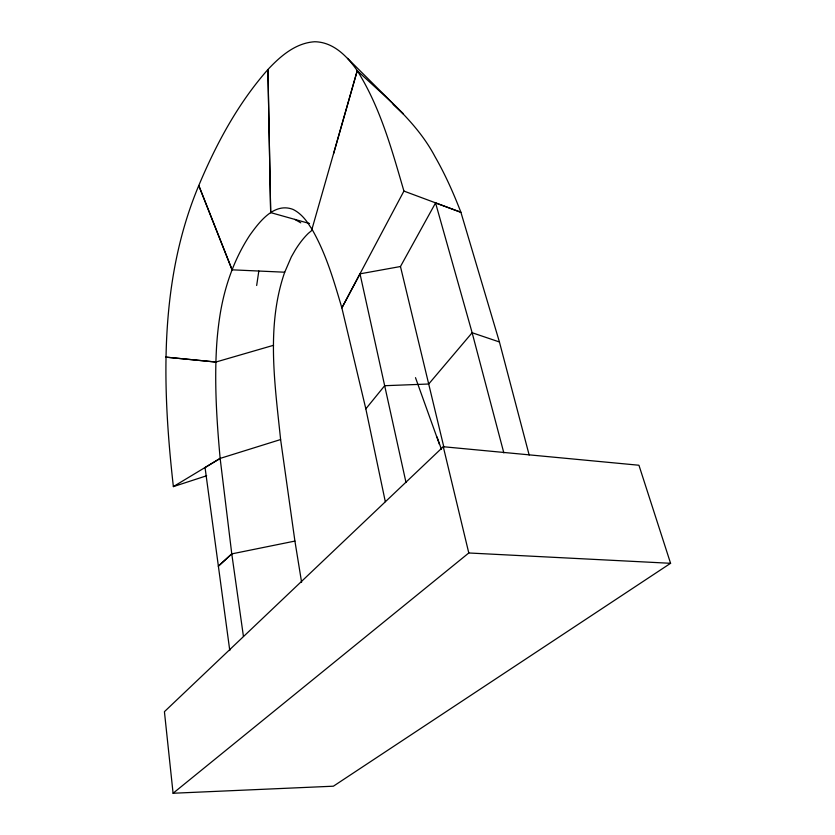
<?xml version="1.0" encoding="UTF-8"?>
<svg xmlns="http://www.w3.org/2000/svg" width="835" height="835" viewBox="0 0 835 835"><rect width="100%" height="100%" fill="white"/><g stroke="black" fill="none" stroke-linecap="round" stroke-linejoin="round"><path stroke-width="1.25" d="M301.602 582.277L294.912 541.08L280.612 439.544C274.913 384.267 266.041 326.047 284.693 272.21L232.078 269.82L198.782 185.527C158.911 280.57 162.032 386.146 173.367 486.607L206.673 475.752M307.583 222.642A140.353 58.753 -82.8 0 0 292.949 209.387C274.141 202.164 259.309 221.964 249.748 235.313C234.165 259.069 224.646 286.457 220.116 314.409A142.514 60.496 -82.5 0 0 216.38 350.209C214.512 386.302 216.86 422.458 220.148 458.405L231.775 553.887L243.423 636.343M256.669 285.497L258.829 271.02M333.614 153.64L357.255 70.662C347.297 56.362 333.363 42.001 314.722 41.75C295.653 42.898 280.435 56.164 267.962 69.472C237.944 103.446 216.213 143.933 198.772 185.547L232.078 269.82M385.311 501.678L365.834 408.847L341.87 307.906C333.927 281.009 326.078 253.642 311.956 229.207L357.244 70.662C385.446 97.058 416.655 121.858 435.014 156.667C445.201 174.431 453.541 193.209 460.91 212.299L499.424 341.974L529.16 455.012M284.704 272.252L291.352 256.867L295.266 250.03A110.804 50.194 -82.3 0 1 308.407 233.278L312.321 230.042M403.921 191.079L460.91 212.299L435.557 202.926L400.466 266.522L360.01 273.838L341.87 307.906L403.921 191.079C391.876 149.799 380.353 107.402 357.255 70.662M365.834 408.847L384.674 385.707L428.699 384.017L472.14 332.737L435.557 202.926M443.281 446.725L164.422 711.681L173.085 793.25L333.395 786.194L670.578 563.301L638.942 465.241L443.281 446.725L468.79 552.979L173.085 793.25M231.775 553.887L218.373 566.151L231.775 553.887L294.912 541.08M280.612 439.544L220.148 458.405L205.055 467.558L229.782 650.559M220.148 458.405L173.367 486.607M215.879 362.035L165.894 357.14L215.879 362.035L273.546 345.293M468.79 552.979L670.578 563.301M270.665 212.685L267.931 69.545L270.676 212.612L309.545 223.54M499.424 341.974L472.14 332.737L503.839 452.914M294.786 219.386L300.777 222.83M393.128 104.291L403.399 113.904L347.548 58.325M307.593 222.632L311.956 229.207M415.496 377.66L439.461 444.408M437.06 437.008L441.402 449.303M400.466 266.522L443.834 446.986M360.01 273.838L406.008 482.515"/></g></svg>
